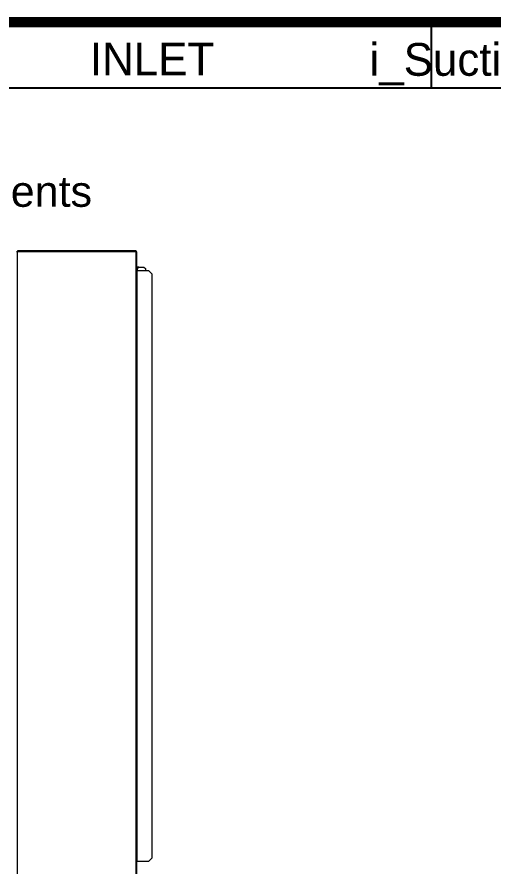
# Model space of a CAD drawing. Header units: inches. Extents: x 660 to 993, y -260 to -49.
# Drawn here: x 842.1 to 878.8, y -117.5 to -51.9 of the extents above; entities that cross this region are included whole.
import ezdxf
from ezdxf.enums import TextEntityAlignment as Align

# ---------------------------------------------------------------- set-up
doc = ezdxf.new("R2010")
doc.units = ezdxf.units.IN
doc.header["$MEASUREMENT"] = 0
doc.layers.add('C1RC', color=7, linetype='Continuous')
doc.layers.add('L48', color=7, linetype='Continuous')
doc.styles.add('dimentions', font='arial.ttf')

msp = doc.modelspace()

# ---------------------------------------------------------------- linework, layer by layer
at = {"color": 0, "lineweight": 25, "const_width": 0.81}
msp.add_lwpolyline([(665.468, -254.813), (989.468, -254.813), (989.468, -52.313), (665.468, -52.313), (665.468, -254.813)], dxfattribs=at)
at = {"layer": 'C1RC', "color": 0, "lineweight": 25}
for p, q in [((874.064, -57.384), (874.064, -52.313)), ((830.611, -57.384), (896.344, -57.384))]:
    msp.add_line(p, q, dxfattribs=at)
at = {"layer": 'L48', "color": 0, "linetype": 'Continuous', "lineweight": 15}
for p, q in [((842.13, -70.039), (842.054, -70.039)), ((851.273, -69.964), (842.13, -69.964)), ((842.13, -69.964), (842.13, -70.039)), ((842.13, -118.539), (842.13, -70.039)), ((851.273, -70.039), (842.13, -70.039)), ((851.273, -70.039), (851.273, -69.964)), ((851.273, -118.539), (851.273, -70.039)), ((851.348, -70.039), (851.273, -70.039)), ((851.348, -118.539), (851.348, -70.039)), ((851.497, -71.214), (851.348, -71.214)), ((851.372, -71.339), (851.497, -71.214)), ((851.372, -71.339), (851.372, -71.477)), ((851.497, -71.214), (851.877, -71.214)), ((851.877, -71.214), (852.002, -71.339)), ((852.002, -71.339), (852.002, -71.477)), ((851.348, -71.477), (851.349, -71.477)), ((851.349, -71.477), (851.349, -117.102)), ((851.349, -71.477), (852.245, -71.477)), ((852.494, -71.73), (852.245, -71.477)), ((852.494, -71.73), (852.494, -116.849)), ((851.349, -117.102), (851.348, -117.102)), ((852.245, -117.102), (851.349, -117.102)), ((852.245, -117.102), (852.494, -116.849))]:
    msp.add_line(p, q, dxfattribs=at)

# ---------------------------------------------------------------- texts
at = {"color": 0, "lineweight": 25, "style": 'dimentions'}
msp.add_text('Shown With Some Optional Components', height=2.376, dxfattribs=at).set_placement((787.561, -66.564))
at = {"layer": 'C1RC', "color": 0, "lineweight": 25}
for s, height, p in [('INLET', 2.5312, (852.514, -56.419)), ('i_SuctionSizeCircuit1', 2.53125, (885.281, -56.448))]:
    msp.add_text(s, height=height, dxfattribs=at).set_placement(p, align=Align.CENTER)

doc.saveas('drawing.dxf')
